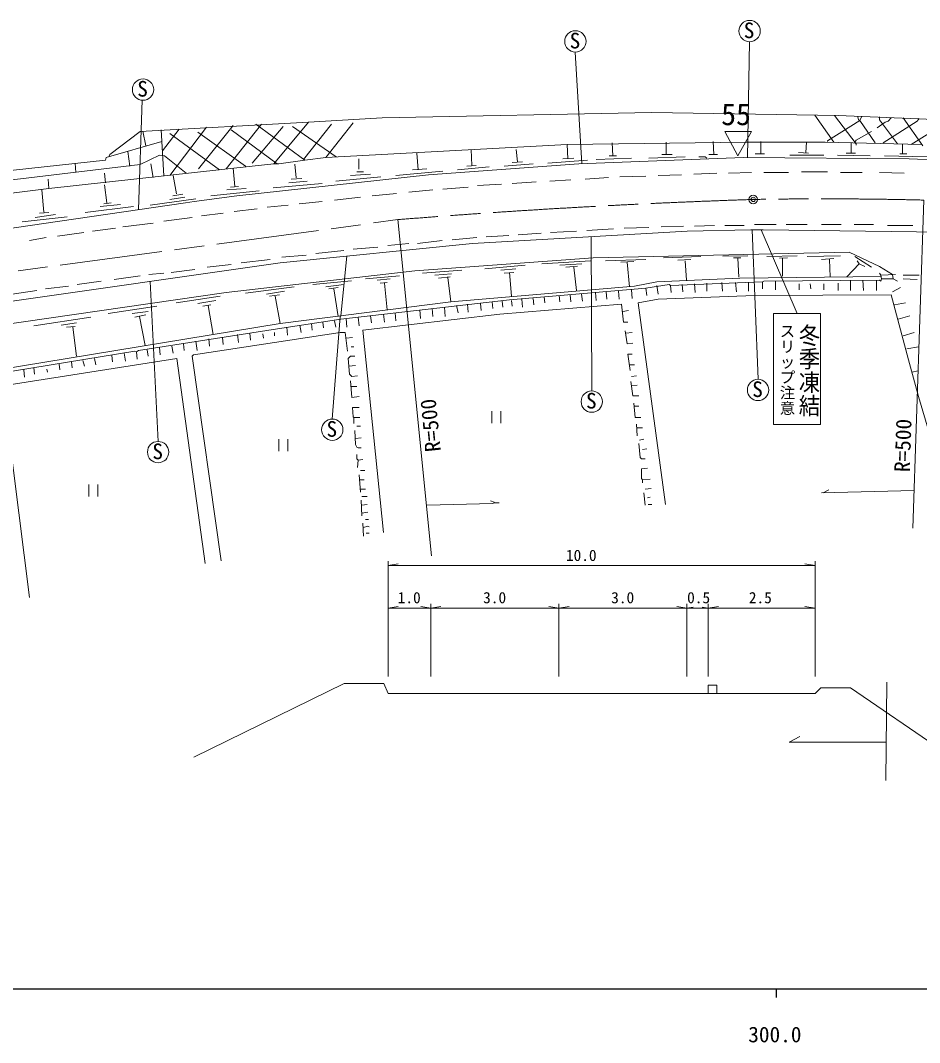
# Model space of a CAD drawing. Units: millimetres, scale not verified, with parts at other scales. Extents: x 40000 to 680000, y 20000 to 380000.
# Drawn here: x 279468 to 384794, y 198715 to 318448 of the extents above; entities that cross this region are included whole.
import ezdxf
from ezdxf.enums import TextEntityAlignment as Align

# ---------------------------------------------------------------- set-up
doc = ezdxf.new("R2010")
doc.units = ezdxf.units.MM
doc.header["$LTSCALE"] = 1000
doc.header["$PDMODE"] = 32
doc.header["$PDSIZE"] = 500
doc.linetypes.add('CHAIN', pattern=[18.5, 12, -1.5, 3.5, -1.5])
for name, color, linetype, lineweight in [('M-BGD', 7, 'Continuous', 13), ('M-BMK', 2, 'CHAIN', 13), ('M-BMK-SRVR', 3, 'Continuous', 13), ('M-STR-STRC', 7, 'Continuous', 13), ('M-TTL-BAND', 7, 'Continuous', 25)]:
    doc.layers.add(name, color=color, linetype=linetype, lineweight=lineweight)
doc.styles.add('@ＭＳ ゴシック', font='')
doc.styles.add('ＭＳ ゴシック', font='')
doc.styles.get('@ＭＳ ゴシック').set_extended_font_data('@MS Gothic')
doc.styles.get('ＭＳ ゴシック').set_extended_font_data('MS Gothic')

msp = doc.modelspace()

# ---------------------------------------------------------------- linework, layer by layer
at = {"layer": 'M-BGD'}
for p, q in [((364855, 315948), (364639, 302397)), ((344466, 314740), (345221, 301653)), ((293312, 296305), (293724, 309101)), ((293481, 305449), (313208, 306550)), ((313208, 306550), (309144, 301639)), ((321844, 307058), (313208, 306550)), ((353425, 307651), (321844, 307058)), ((375269, 307312), (353425, 307651)), ((372530, 307354), (374761, 304179)), ((377809, 306719), (373999, 304349)), ((377386, 304010), (374833, 307319)), ((375269, 307312), (391356, 306635)), ((377555, 307143), (377640, 306804)), ((377640, 306804), (377809, 306719)), ((377978, 307143), (377809, 306719)), ((377809, 306719), (379587, 304095)), ((380772, 306550), (379841, 305873)), ((380095, 307143), (380095, 306804)), ((380095, 306804), (382212, 304010)), ((384498, 306635), (380518, 304095)), ((381111, 306635), (380772, 306550)), ((381450, 307058), (381111, 306635)), ((382889, 307058), (385175, 303756)), ((388138, 306635), (383820, 303925)), ((384752, 306973), (384498, 306635)), ((293481, 305449), (289925, 302740)), ((293824, 305472), (294158, 303756)), ((295936, 305619), (296254, 300243)), ((298053, 305703), (296106, 303163)), ((301270, 305957), (296952, 300285)), ((300254, 305365), (305842, 301385)), ((304403, 306127), (300339, 301047)), ((307705, 306296), (303556, 301047)), ((309557, 301639), (304149, 305619)), ((310245, 306042), (306604, 301724)), ((307028, 306296), (312785, 302063)), ((311346, 306042), (316441, 302466)), ((315918, 306296), (312616, 302147)), ((318458, 306465), (315240, 302401)), ((365096, 305449), (361976, 305449)), ((361976, 305449), (363500, 302571)), ((363500, 302571), (365096, 305449)), ((379164, 305449), (377386, 304433)), ((296021, 304264), (289502, 302401)), ((296952, 305195), (302794, 300962)), ((343519, 303925), (364516, 304179)), ((355118, 304179), (355118, 302740)), ((360622, 304264), (360706, 302740)), ((364516, 304179), (373745, 304179)), ((366210, 304264), (366210, 302825)), ((371544, 304179), (371459, 302994)), ((373745, 304179), (385006, 303925)), ((373999, 304349), (373999, 304264)), ((377386, 304433), (377216, 304179)), ((292042, 303079), (292296, 301385)), ((315240, 302401), (343519, 303925)), ((332258, 303333), (332343, 301470)), ((337558, 303349), (337677, 301893)), ((343519, 303925), (343604, 302232)), ((348768, 304095), (348853, 302571)), ((370612, 302994), (371798, 302909)), ((376793, 304095), (376793, 302909)), ((377386, 303841), (377386, 304010)), ((382804, 303925), (382804, 302825)), ((289417, 302063), (230404, 295797)), ((289502, 302401), (289417, 302063)), ((289925, 302740), (289840, 302486)), ((293481, 301555), (295767, 302655)), ((295767, 302655), (296360, 302571)), ((296360, 302571), (298900, 300539)), ((312785, 302063), (309737, 301639)), ((312785, 302063), (315240, 302401)), ((319092, 302221), (319092, 301036)), ((325908, 302909), (326078, 300962)), ((337084, 301809), (338270, 301893)), ((345890, 302063), (341233, 301724)), ((344281, 302317), (343011, 302232)), ((344874, 301639), (364178, 302401)), ((351054, 302317), (346906, 302147)), ((348430, 302571), (349276, 302571)), ((357320, 302486), (353086, 302317)), ((354610, 302740), (355796, 302740)), ((358928, 302486), (359690, 302486)), ((359690, 302486), (359860, 302317)), ((360114, 302740), (361130, 302740)), ((364178, 302401), (383566, 302232)), ((365532, 302825), (366633, 302825)), ((369596, 302655), (373576, 302655)), ((375184, 302655), (378994, 302571)), ((376200, 302909), (377301, 302909)), ((380688, 302571), (385683, 302486)), ((382466, 302825), (383312, 302825)), ((383566, 302232), (393303, 301809)), ((293481, 301555), (230489, 294104)), ((306604, 301385), (282813, 298761)), ((285861, 301724), (285946, 300623)), ((289332, 300539), (289417, 299438)), ((294751, 301639), (295005, 300031)), ((304403, 301131), (304572, 299015)), ((305842, 301385), (305842, 301301)), ((309144, 301639), (306604, 301385)), ((309737, 301639), (309144, 301639)), ((311630, 301595), (311757, 300009)), ((318881, 300708), (319643, 300708)), ((328956, 300793), (323453, 300285)), ((327094, 301047), (325400, 300962)), ((327263, 300369), (344874, 301639)), ((334375, 301301), (330650, 300962)), ((331750, 301385), (332851, 301470)), ((339540, 301639), (336153, 301385)), ((361045, 300539), (358336, 300454)), ((365109, 300623), (362400, 300539)), ((366548, 300623), (369427, 300623)), ((370951, 300708), (373999, 300708)), ((375523, 300623), (378063, 300623)), ((380095, 300623), (382974, 300539)), ((282728, 299861), (282813, 298761)), ((297376, 300285), (297749, 298134)), ((304826, 297914), (327263, 300369)), ((314817, 299353), (309060, 298845)), ((313039, 299607), (310922, 299438)), ((312446, 299946), (311176, 299861)), ((321675, 300115), (316426, 299607)), ((320490, 300454), (318119, 300285)), ((339878, 299523), (337084, 299353)), ((343942, 299777), (341487, 299607)), ((348345, 300031), (345636, 299861)), ((352748, 300200), (349700, 300115)), ((356896, 300369), (354187, 300285)), ((282813, 298761), (227526, 291987)), ((281966, 298591), (282209, 296003)), ((289332, 299184), (289586, 297067)), ((307451, 298507), (301778, 297914)), ((305927, 298761), (303641, 298591)), ((304064, 298930), (304996, 299015)), ((323538, 298168), (320659, 297914)), ((327771, 298591), (324977, 298337)), ((331920, 298930), (328956, 298676)), ((335814, 299269), (333020, 299099)), ((298815, 297067), (267234, 292495)), ((289248, 296983), (290094, 297067)), ((294666, 296813), (300019, 297565)), ((298730, 297745), (296952, 297491)), ((297328, 297916), (298476, 298083)), ((299831, 297237), (298815, 297067)), ((299831, 297237), (304826, 297914)), ((314817, 297237), (312108, 296983)), ((319304, 297745), (316256, 297406)), ((385278, 297406), (384014, 258974)), ((282813, 295967), (281712, 295882)), ((292719, 296644), (287046, 295967)), ((291195, 296898), (288824, 296644)), ((303218, 295882), (300678, 295543)), ((307197, 296390), (304488, 296051)), ((310838, 296813), (308382, 296559)), ((284930, 295459), (279680, 294866)), ((283575, 295713), (281204, 295374)), ((295005, 294697), (291449, 294273)), ((299577, 295374), (296275, 294951)), ((323677, 295112), (327602, 255750)), ((286877, 293596), (283829, 293173)), ((290602, 294104), (287893, 293765)), ((357574, 293765), (332428, 292326)), ((340471, 293511), (337762, 293342)), ((344620, 293765), (341572, 293596)), ((348938, 294019), (345805, 293850)), ((353086, 294189), (350208, 294104)), ((357150, 294358), (354526, 294273)), ((365024, 293935), (357574, 293765)), ((360791, 294443), (358420, 294358)), ((361976, 294443), (364262, 294443)), ((366464, 293935), (365024, 293935)), ((365190, 293935), (365871, 276409)), ((365448, 294527), (367988, 294527)), ((392541, 293596), (366464, 293935)), ((369173, 294527), (371628, 294527)), ((373322, 294527), (375608, 294527)), ((377132, 294527), (379418, 294527)), ((381026, 294443), (383990, 294443)), ((282474, 293003), (280527, 292665)), ((332428, 292326), (309906, 290040)), ((324977, 292326), (322522, 292072)), ((328872, 292665), (325993, 292326)), ((332936, 293003), (330057, 292749)), ((336661, 293257), (334036, 293088)), ((346313, 293121), (346398, 275054)), ((312954, 290971), (310076, 290717)), ((317357, 291479), (314055, 291141)), ((321336, 291903), (318458, 291649)), ((376539, 291310), (346567, 290633)), ((380095, 289617), (376539, 291310)), ((309906, 290040), (237516, 279711)), ((304149, 289871), (301355, 289532)), ((308721, 290463), (305334, 290040)), ((317690, 290830), (317018, 283859)), ((325654, 289109), (346567, 290633)), ((338608, 289786), (333867, 289363)), ((346228, 290294), (340556, 289955)), ((342672, 289786), (345219, 289954)), ((352748, 290463), (348006, 290294)), ((351341, 290222), (349784, 290125)), ((350546, 290125), (350800, 287246)), ((359182, 290802), (354780, 290633)), ((356473, 290379), (357997, 290463)), ((357331, 290298), (357489, 288008)), ((361754, 290819), (364691, 290890)), ((363857, 290651), (363010, 290651)), ((363499, 290585), (363605, 288363)), ((370443, 290887), (366887, 290802)), ((369342, 290633), (368375, 290595)), ((368750, 290548), (368750, 288509)), ((375523, 290887), (371628, 290802)), ((374761, 290548), (373322, 290463)), ((374253, 290463), (374338, 288431)), ((377724, 289955), (376285, 288431)), ((379164, 289532), (377216, 290802)), ((377470, 290294), (377724, 289955)), ((377724, 289955), (378402, 289617)), ((296275, 288855), (294497, 288685)), ((299916, 289278), (297122, 288939)), ((303556, 286569), (325654, 289109)), ((331158, 289193), (326586, 288855)), ((329972, 288770), (328025, 288601)), ((337508, 289363), (335730, 289193)), ((336153, 288855), (337254, 288939)), ((336746, 288939), (337000, 286145)), ((343350, 289532), (344735, 289673)), ((344281, 289532), (344620, 286823)), ((381606, 288668), (380095, 289617)), ((380095, 288855), (380264, 288601)), ((381958, 288685), (380264, 288601)), ((380264, 288601), (380349, 288177)), ((381606, 288668), (381704, 288177)), ((382889, 288601), (384752, 288601)), ((288909, 287923), (286115, 287500)), ((293481, 288516), (290433, 288093)), ((295598, 269127), (294657, 287864)), ((318238, 287954), (313716, 287500)), ((317357, 287500), (315240, 287246)), ((323876, 288516), (319897, 288177)), ((322776, 288177), (321252, 288008)), ((321590, 287669), (322437, 287754)), ((322108, 287660), (322437, 284537)), ((329803, 288431), (328448, 288262)), ((329549, 288347), (329888, 285468)), ((354018, 287839), (351393, 287331)), ((355457, 287500), (352748, 287077)), ((363754, 288262), (354018, 287839)), ((354018, 287415), (354187, 286399)), ((355626, 287415), (355457, 287500)), ((366379, 287839), (355626, 287415)), ((355626, 287415), (355711, 286569)), ((356981, 287500), (357066, 286653)), ((358420, 287585), (358505, 286569)), ((359860, 287669), (359860, 286738)), ((361638, 287754), (361722, 286738)), ((363246, 287754), (363331, 286653)), ((380296, 288440), (363754, 288262)), ((364770, 287754), (364770, 286738)), ((366548, 287923), (366379, 287839)), ((366379, 287839), (366379, 286992)), ((380095, 288008), (366548, 287923)), ((367903, 287923), (367903, 286907)), ((370697, 287585), (370697, 286907)), ((371967, 287585), (372052, 286992)), ((373576, 287585), (373576, 286907)), ((375269, 287669), (375269, 286823)), ((376708, 288008), (376708, 286823)), ((378148, 288008), (378232, 286823)), ((379756, 288008), (379756, 286823)), ((380264, 287923), (380095, 288008)), ((380349, 288177), (380264, 287923)), ((380349, 288177), (381704, 288177)), ((381704, 288177), (382212, 287923)), ((382889, 288177), (384498, 288093)), ((224308, 275139), (303556, 286569)), ((281374, 286823), (278495, 286399)), ((285099, 287331), (282390, 286992)), ((311515, 287246), (305842, 286484)), ((310414, 286738), (308298, 286399)), ((309822, 286315), (308636, 286145)), ((316680, 287161), (315579, 286992)), ((316172, 286992), (316680, 283775)), ((351393, 287331), (329888, 285468)), ((352748, 287077), (336746, 285722)), ((342588, 286230), (342672, 285468)), ((343858, 286315), (343942, 285468)), ((345212, 286399), (345297, 285553)), ((346821, 286569), (346906, 285637)), ((348091, 286653), (348176, 285807)), ((349530, 286738), (349615, 285807)), ((351054, 286907), (351139, 285891)), ((352748, 287077), (352832, 286230)), ((354187, 285807), (365448, 286230)), ((365448, 286230), (381450, 286315)), ((381450, 286315), (383482, 278695)), ((382550, 287161), (381619, 286653)), ((295465, 284965), (289756, 284113)), ((302879, 286145), (297714, 285383)), ((302371, 285637), (300254, 285299)), ((301778, 285129), (300847, 284960)), ((301440, 285045), (302032, 281658)), ((309314, 286145), (309906, 282928)), ((329888, 285468), (309906, 282928)), ((336746, 285722), (317018, 283436)), ((330565, 285045), (330734, 284198)), ((331835, 285214), (331920, 284283)), ((333359, 285299), (333444, 284452)), ((334714, 285468), (334798, 284706)), ((349869, 285214), (335645, 284029)), ((335899, 285553), (335984, 284875)), ((337000, 285637), (337084, 284960)), ((338185, 285807), (338270, 284875)), ((339540, 285891), (339624, 285129)), ((340810, 286061), (340894, 285383)), ((350123, 283097), (349869, 285214)), ((351816, 285383), (354187, 285807)), ((355034, 261761), (351816, 285383)), ((383143, 285383), (381873, 285129)), ((294412, 284367), (292550, 284113)), ((294158, 283944), (292888, 283690)), ((293396, 283775), (294074, 280388)), ((316934, 283775), (316002, 271752)), ((317018, 283859), (316934, 283775)), ((335645, 284029), (319558, 282166)), ((320490, 283859), (320574, 283013)), ((322014, 284029), (322098, 283097)), ((323368, 284198), (323453, 283267)), ((326247, 284537), (326332, 283521)), ((327686, 284706), (327771, 283775)), ((329126, 284875), (329210, 283775)), ((350716, 284452), (350038, 284367)), ((383651, 283859), (382296, 283436)), ((309906, 282928), (243866, 272091)), ((287724, 283690), (281035, 282674)), ((286030, 283013), (284252, 282759)), ((285861, 282589), (284845, 282505)), ((317018, 283436), (309568, 282335)), ((312192, 282759), (312362, 281912)), ((313547, 282928), (313632, 282166)), ((314902, 283097), (314986, 282420)), ((316256, 283267), (316426, 282505)), ((317611, 283521), (317696, 282505)), ((319050, 283690), (319135, 282674)), ((350631, 283097), (350123, 283097)), ((285607, 282505), (286030, 279118)), ((309568, 282335), (293312, 279795)), ((299746, 279287), (316934, 281912)), ((304911, 281658), (304996, 280727)), ((306350, 281827), (306435, 280981)), ((307874, 281743), (307959, 281235)), ((309229, 281912), (309229, 281489)), ((310668, 282505), (310753, 281573)), ((316934, 281912), (317526, 281912)), ((317526, 281912), (317780, 279711)), ((319558, 282166), (322014, 258459)), ((350292, 282081), (350546, 280557)), ((351139, 281912), (350377, 281827)), ((384159, 281912), (382889, 281489)), ((297206, 280303), (297376, 279457)), ((298561, 280557), (298646, 279795)), ((300000, 280896), (300170, 279795)), ((301524, 281150), (301609, 280303)), ((303133, 281319), (303218, 280473)), ((318373, 281319), (317611, 281235)), ((318204, 280219), (318542, 280219)), ((350546, 280557), (351224, 280642)), ((384667, 280219), (383312, 279965)), ((238024, 270736), (292888, 279711)), ((290179, 279203), (290264, 278441)), ((291618, 279457), (291788, 278525)), ((292888, 279711), (293058, 279626)), ((293312, 279795), (293058, 279626)), ((293058, 279626), (293142, 278779)), ((294328, 279880), (294412, 279118)), ((295767, 280134), (295852, 279287)), ((299577, 279118), (299746, 279287)), ((302964, 255157), (299577, 279118)), ((318119, 279118), (317865, 278864)), ((318627, 279118), (318119, 279118)), ((351139, 279372), (350631, 279372)), ((350631, 279372), (350885, 277425)), ((277394, 275647), (297799, 278864)), ((283998, 278187), (284083, 277509)), ((285438, 278441), (285522, 277763)), ((286792, 278610), (286962, 277933)), ((288147, 278864), (288316, 278102)), ((297799, 278864), (301101, 254819)), ((317865, 278864), (318034, 277001)), ((318712, 278017), (317950, 277933)), ((350800, 278102), (351393, 278102)), ((383482, 278695), (384667, 274377)), ((279850, 277509), (279934, 276663)), ((281035, 277763), (281120, 277001)), ((282559, 277594), (282644, 277255)), ((318034, 277001), (318288, 276747)), ((318288, 276747), (318966, 276832)), ((351647, 276832), (351054, 276747)), ((383875, 277262), (384621, 277401)), ((280527, 250839), (277394, 275647)), ((318119, 276239), (318288, 274292)), ((318204, 275562), (318881, 275562)), ((350970, 276155), (351224, 274461)), ((351732, 275731), (351054, 275647)), ((318288, 274292), (319135, 274377)), ((351224, 274461), (351901, 274461)), ((384667, 274377), (388731, 260576)), ((319135, 273107), (318373, 273107)), ((318373, 273107), (318458, 272006)), ((351308, 273615), (351478, 271921)), ((351393, 273276), (351901, 273276)), ((318458, 272006), (318542, 271921)), ((318542, 271921), (319220, 271921)), ((318542, 271921), (318542, 271244)), ((334687, 272664), (334687, 271264)), ((335737, 271264), (335737, 272664)), ((351478, 271921), (352155, 271921)), ((318881, 270905), (319304, 270905)), ((351647, 271159), (351732, 269805)), ((351647, 270736), (352324, 270736)), ((318627, 270397), (318712, 268789)), ((319389, 269551), (318712, 269466)), ((309726, 269386), (309726, 267986)), ((310776, 267986), (310776, 269386)), ((318712, 268789), (318881, 268450)), ((318881, 268450), (319050, 268365)), ((319050, 268365), (319389, 268365)), ((351901, 268873), (352070, 267265)), ((352494, 269381), (351986, 269297)), ((352832, 268281), (352324, 268196)), ((318881, 267603), (318881, 267095)), ((318881, 267095), (319050, 266926)), ((319558, 267011), (319050, 266926)), ((352070, 267265), (352240, 267095)), ((352240, 267095), (352663, 267095)), ((319050, 266926), (318966, 266079)), ((352917, 265995), (352240, 265910)), ((352240, 265910), (352240, 264809)), ((319135, 265233), (319304, 263201)), ((319135, 264640), (319728, 264640)), ((319304, 265741), (319812, 265741)), ((352240, 264809), (352324, 264640)), ((353256, 264725), (352324, 264640)), ((352324, 264640), (352324, 264301)), ((287466, 264074), (287466, 262674)), ((288516, 262674), (288516, 264074)), ((319220, 263539), (319897, 263539)), ((353340, 263624), (352663, 263539)), ((374168, 263455), (373491, 263116)), ((319389, 262269), (319474, 260407)), ((319474, 262693), (320066, 262693)), ((352494, 263116), (352663, 261677)), ((353256, 262608), (352917, 262523)), ((384159, 263370), (373322, 263116)), ((320066, 261761), (319474, 261677)), ((327094, 261677), (334798, 261846)), ((334544, 262185), (334968, 262015)), ((334798, 261846), (334968, 261931)), ((334968, 262015), (334968, 261931)), ((334968, 261931), (335560, 261931)), ((353002, 261761), (353425, 261761)), ((320151, 260830), (319474, 260745)), ((319897, 259983), (320236, 259983)), ((319558, 259560), (319643, 258036)), ((320151, 259221), (319643, 259052)), ((320320, 259137), (320151, 259221)), ((319982, 258375), (320320, 258375)), ((322547, 241592), (322547, 255092)), ((372547, 241592), (372547, 255092)), ((322547, 254592), (323729, 254800)), ((322547, 254592), (372547, 254592)), ((372547, 254592), (371366, 254800)), ((322547, 249592), (323729, 249800)), ((322547, 249592), (327547, 249592)), ((327547, 249592), (326366, 249800)), ((327547, 241592), (327547, 250092)), ((327547, 249592), (328729, 249800)), ((327547, 249592), (342547, 249592)), ((342547, 249592), (341366, 249800)), ((342547, 241592), (342547, 250092)), ((342547, 249592), (343729, 249800)), ((342547, 249592), (357547, 249592)), ((357547, 249592), (356366, 249800)), ((357547, 241592), (357547, 250092)), ((357547, 249592), (358286, 249722)), ((357547, 249592), (360047, 249592)), ((360047, 249592), (359309, 249722)), ((360047, 241592), (360047, 250092)), ((360047, 249592), (361229, 249800)), ((360047, 249592), (372547, 249592)), ((372547, 249592), (371366, 249800)), ((299772, 232141), (317382, 240777)), ((317382, 240777), (322039, 240777)), ((322039, 240777), (322547, 239592)), ((380942, 240933), (380857, 229419)), ((322547, 239592), (327547, 239592)), ((327547, 239592), (342547, 239592)), ((342547, 239592), (357547, 239592)), ((357547, 239592), (360047, 239592)), ((360047, 239592), (360047, 240592)), ((360047, 240592), (361047, 240592)), ((360047, 239592), (372547, 239592)), ((361047, 240592), (361047, 239592)), ((372547, 239592), (373224, 240269)), ((373224, 240269), (376696, 240269)), ((376696, 240269), (392782, 229263)), ((369512, 233906), (370754, 234583)), ((369512, 233906), (380857, 233906))]:
    msp.add_line(p, q, dxfattribs=at)
for centre in [(364879, 317198), (344482, 315990), (293829, 310347), (365871, 275159), (346398, 273804), (316002, 270502), (295598, 267877)]:
    msp.add_circle(centre, 1250, dxfattribs=at)
at = {"layer": 'M-BMK'}
msp.add_line((265807, 287297), (323677, 295112), dxfattribs=at)
for centre, radius, start, end in [((394426, -582400), 880360, 91.89555, 94.60944), ((373577, -177554), 475104, 88.58867, 90.9975)]:
    msp.add_arc(centre, radius, start, end, dxfattribs=at)
at = {"layer": 'M-BMK-SRVR'}
msp.add_circle((365306, 297478), 500, dxfattribs=at)
msp.add_point((365306, 297478), dxfattribs=at)
at = {"layer": 'M-STR-STRC'}
for p, q in [((366257, 293935), (370443, 284113)), ((367693, 284113), (373193, 284113)), ((367693, 271113), (367693, 284113)), ((373193, 284113), (373193, 271113)), ((373193, 271113), (367693, 271113))]:
    msp.add_line(p, q, dxfattribs=at)
at = {"layer": 'M-TTL-BAND'}
for p, q in [((40000, 205000), (579000, 205000)), ((368000, 205000), (368000, 204000))]:
    msp.add_line(p, q, dxfattribs=at)

# ---------------------------------------------------------------- texts
at = {"layer": 'M-BGD', "style": 'ＭＳ ゴシック'}
for s, height, p in [('S', 1833, (364201, 315824)), ('S', 1833, (343803, 314617)), ('S', 1833, (293150, 308974)), ('55', 2566, (361554, 305409)), ('S', 1833, (365192, 273785)), ('S', 1833, (345719, 272430)), ('S', 1833, (315324, 269128)), ('S', 1833, (294919, 266504)), ('10.0', 1320, (343368, 254730)), ('1.0', 1320, (323665, 249779)), ('3.0', 1320, (333671, 249779)), ('3.0', 1320, (348671, 249779)), ('0.5', 1320, (357567, 249779)), ('2.5', 1320, (364796, 249779))]:
    msp.add_text(s, height=height, dxfattribs=at).set_placement(p, align=Align.BOTTOM_LEFT)
for rotation, p in [(95.693, (329269, 268054)), (88.116, (384203, 265498))]:
    msp.add_text('R=500', height=1833, rotation=rotation, dxfattribs=at).set_placement(p, align=Align.BOTTOM_LEFT)
at = {"layer": 'M-STR-STRC', "style": '@ＭＳ ゴシック'}
msp.add_text('スリップ注意', height=1320, rotation=270, dxfattribs=at).set_placement((368241, 282960), align=Align.BOTTOM_LEFT)
at = {"layer": 'M-STR-STRC', "style": '@ＭＳ ゴシック', "width": 1.1}
msp.add_text('冬季凍結', height=1833, rotation=270, dxfattribs=at).set_placement((370396, 282960), align=Align.BOTTOM_LEFT)
at = {"layer": 'M-TTL-BAND', "style": 'ＭＳ ゴシック'}
msp.add_text('300.0', height=1833, dxfattribs=at).set_placement((367844, 198195), align=Align.BOTTOM_CENTER)

doc.saveas('drawing.dxf')
